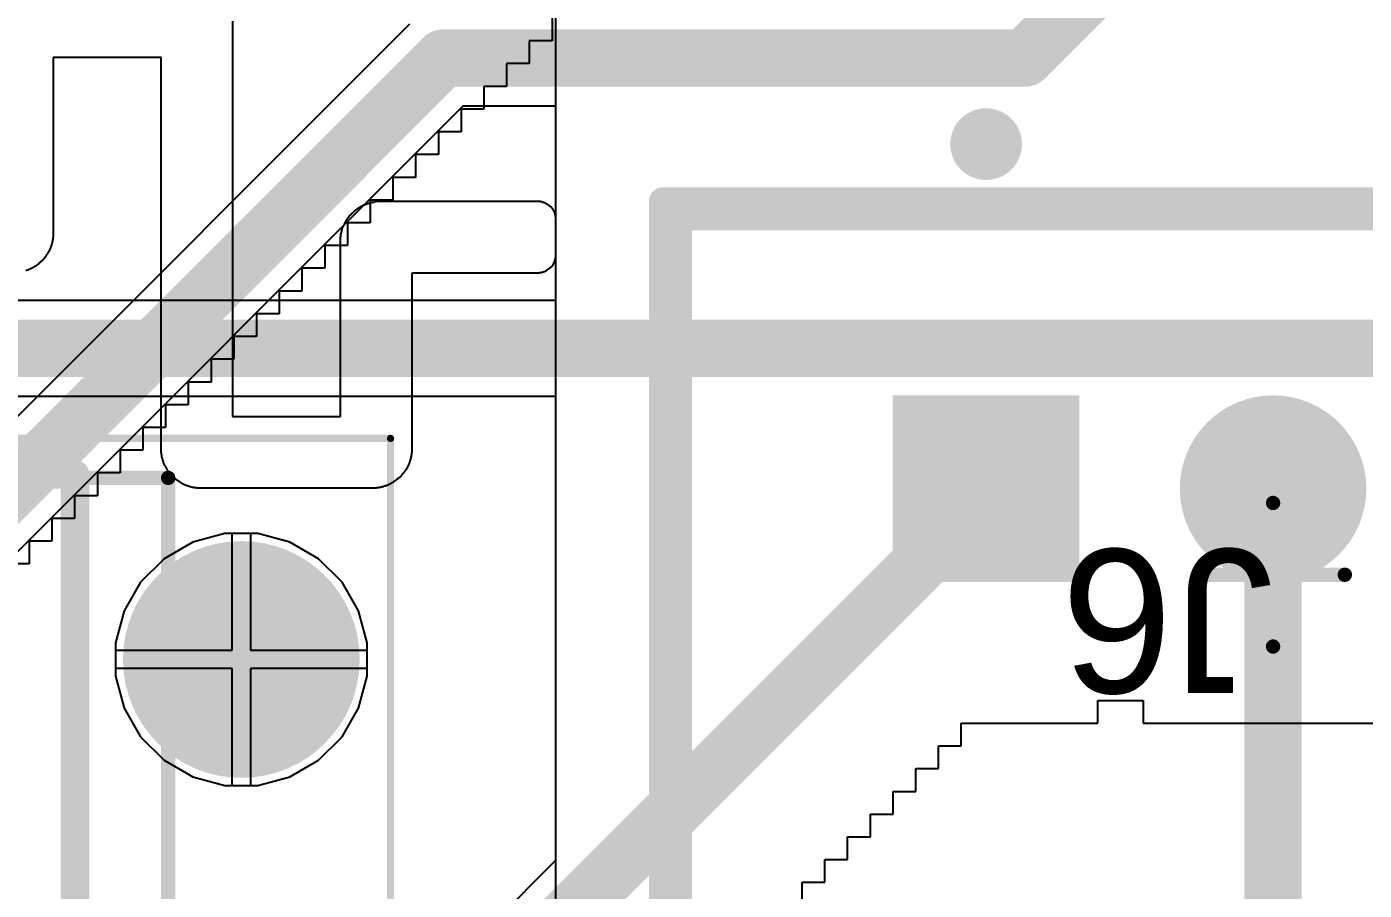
# Model space of a CAD drawing. Header units: inches. Extents: x 1.37 to 7.44, y 1.69 to 5.2.
# Drawn here: x 5.7998 to 6.1667, y 4.6536 to 4.8905 of the extents above; entities that cross this region are included whole.
import ezdxf

# ---------------------------------------------------------------- set-up
doc = ezdxf.new("R2010")
doc.units = ezdxf.units.IN
doc.header["$MEASUREMENT"] = 0
for name, color, linetype in [('Bottom Layer', 5, 'Continuous'), ('Bottom Overlay', 54, 'Continuous'), ('Bottom Solder', 6, 'Continuous'), ('Multi-Layer', 9, 'Continuous'), ('Pad Holes', 156, 'Continuous'), ('Top 3D Body', 56, 'Continuous'), ('Top Assembly', 56, 'Continuous'), ('Top Component Center', 56, 'Continuous'), ('Top Courtyard', 56, 'Continuous'), ('Top Layer', 1, 'Continuous'), ('Top Overlay', 2, 'Continuous'), ('Top Solder', 216, 'Continuous')]:
    doc.layers.add(name, color=color, linetype=linetype)
doc.styles.add('Arial', font='', dxfattribs={"height": 0.2})
doc.styles.get('Arial').set_extended_font_data('Arial')

# ---------------------------------------------------------------- blocks, each defined once
blk = doc.blocks.new('P0008A_22')
at = {"layer": 'Bottom Layer'}
h = blk.add_hatch(color=5, dxfattribs=at)
edge = h.paths.add_edge_path()
edge.add_arc((0.15, 0.15), 0.02953, 0, 360)
at = {"layer": 'Bottom Solder'}
h = blk.add_hatch(color=6, dxfattribs=at)
edge = h.paths.add_edge_path()
edge.add_arc((0.15, 0.15), 0.03248, 0, 360)
at = {"layer": 'Multi-Layer'}
h = blk.add_hatch(color=9, dxfattribs=at)
edge = h.paths.add_edge_path()
edge.add_arc((0.15, 0.15), 0.02953, 0, 360)
at = {"layer": 'Pad Holes'}
h = blk.add_hatch(color=7, dxfattribs=at)
edge = h.paths.add_edge_path()
edge.add_arc((0.15, 0.15), 0.01772, 0, 360)
at = {"layer": 'Top Layer'}
h = blk.add_hatch(color=1, dxfattribs=at)
edge = h.paths.add_edge_path()
edge.add_arc((0.15, 0.15), 0.02953, 0, 360)
at = {"layer": 'Top Solder'}
h = blk.add_hatch(color=216, dxfattribs=at)
edge = h.paths.add_edge_path()
edge.add_arc((0.15, 0.15), 0.03248, 0, 360)
at = {"layer": 'Top 3D Body'}
for points in [[(-0.12992, 0.1998, 0.00394, 0.00394, 0), (0.12992, 0.1998, 0.00394, 0.00394, 0)], [(0.12992, -0.1998, 0.00394, 0.00394, 0), (0.12992, 0.1998, 0.00394, 0.00394, 0)]]:
    blk.add_lwpolyline(points, format="xyseb", dxfattribs=at)
blk.add_lwpolyline([(0.12894, 0.1998, 0.00197, 0.00197, 1), (0.13091, 0.1998, 0.00197, 0.00197, 1)], format="xyseb", close=True, dxfattribs=at)
blk.add_lwpolyline([(0.12894, 0.1998, 0.00197, 0.00197, 1), (0.13091, 0.1998, 0.00197, 0.00197, 1)], format="xyseb", close=True, dxfattribs=at)
at = {"layer": 'Top Courtyard'}
for points in [[(-0.19094, 0.21063, 0.00197, 0.00197, 0), (0.19094, 0.21063, 0.00197, 0.00197, 0)], [(0.19094, -0.21063, 0.00197, 0.00197, 0), (0.19094, 0.21063, 0.00197, 0.00197, 0)]]:
    blk.add_lwpolyline(points, format="xyseb", dxfattribs=at)
blk.add_lwpolyline([(0.19045, 0.21063, 0.000984, 0.000984, 1), (0.19144, 0.21063, 0.000984, 0.000984, 1)], format="xyseb", close=True, dxfattribs=at)
blk.add_lwpolyline([(0.19045, 0.21063, 0.000984, 0.000984, 1), (0.19144, 0.21063, 0.000984, 0.000984, 1)], format="xyseb", close=True, dxfattribs=at)
at = {"layer": 'Top Overlay'}
for points in [[(0.025, 0.20079, 0.00787, 0.00787, 0), (0.10433, 0.20079, 0.00787, 0.00787, 0)], [(0.10433, -0.20079, 0.00787, 0.00787, 0), (0.10433, 0.20079, 0.00787, 0.00787, 0)]]:
    blk.add_lwpolyline(points, format="xyseb", dxfattribs=at)
blk.add_lwpolyline([(0.10236, 0.20079, 0.00394, 0.00394, 1), (0.1063, 0.20079, 0.00394, 0.00394, 1)], format="xyseb", close=True, dxfattribs=at)
blk.add_lwpolyline([(0.10236, 0.20079, 0.00394, 0.00394, 1), (0.1063, 0.20079, 0.00394, 0.00394, 1)], format="xyseb", close=True, dxfattribs=at)
blk = doc.blocks.new('FP_440054_3_MFG_31')
at = {"layer": 'Bottom Layer'}
h = blk.add_hatch(color=5, dxfattribs=at)
edge = h.paths.add_edge_path()
edge.add_arc((-0.07874, -0.02362), 0.02559, 0, 360)
h = blk.add_hatch(color=5, dxfattribs=at)
edge = h.paths.add_edge_path()
edge.add_arc((0, -0.02362), 0.02559, 0, 360)
blk.add_hatch(color=5, dxfattribs=at).paths.add_polyline_path([(0.05315, 0.00197), (0.10433, 0.00197), (0.10433, -0.04921), (0.05315, -0.04921)])
at = {"layer": 'Bottom Solder'}
h = blk.add_hatch(color=6, dxfattribs=at)
edge = h.paths.add_edge_path()
edge.add_arc((-0.07874, -0.02362), 0.02559, 0, 360)
h = blk.add_hatch(color=6, dxfattribs=at)
edge = h.paths.add_edge_path()
edge.add_arc((0, -0.02362), 0.02559, 0, 360)
blk.add_hatch(color=6, dxfattribs=at).paths.add_polyline_path([(0.05315, 0.00197), (0.10433, 0.00197), (0.10433, -0.04921), (0.05315, -0.04921)])
at = {"layer": 'Multi-Layer'}
h = blk.add_hatch(color=9, dxfattribs=at)
edge = h.paths.add_edge_path()
edge.add_arc((-0.07874, -0.02362), 0.02559, 0, 360)
h = blk.add_hatch(color=9, dxfattribs=at)
edge = h.paths.add_edge_path()
edge.add_arc((0, -0.02362), 0.02559, 0, 360)
blk.add_hatch(color=9, dxfattribs=at).paths.add_polyline_path([(0.05315, 0.00197), (0.10433, 0.00197), (0.10433, -0.04921), (0.05315, -0.04921)])
at = {"layer": 'Pad Holes'}
h = blk.add_hatch(color=7, dxfattribs=at)
edge = h.paths.add_edge_path()
edge.add_arc((-0.07874, -0.02362), 0.01575, 0, 360)
h = blk.add_hatch(color=7, dxfattribs=at)
edge = h.paths.add_edge_path()
edge.add_arc((0, -0.02362), 0.01575, 0, 360)
h = blk.add_hatch(color=7, dxfattribs=at)
edge = h.paths.add_edge_path()
edge.add_arc((0.07874, -0.02362), 0.01575, 0, 360)
at = {"layer": 'Top Layer'}
h = blk.add_hatch(color=1, dxfattribs=at)
edge = h.paths.add_edge_path()
edge.add_arc((-0.07874, -0.02362), 0.02559, 0, 360)
h = blk.add_hatch(color=1, dxfattribs=at)
edge = h.paths.add_edge_path()
edge.add_arc((0, -0.02362), 0.02559, 0, 360)
blk.add_hatch(color=1, dxfattribs=at).paths.add_polyline_path([(0.05315, 0.00197), (0.10433, 0.00197), (0.10433, -0.04921), (0.05315, -0.04921)])
at = {"layer": 'Top Solder'}
h = blk.add_hatch(color=216, dxfattribs=at)
edge = h.paths.add_edge_path()
edge.add_arc((-0.07874, -0.02362), 0.02559, 0, 360)
h = blk.add_hatch(color=216, dxfattribs=at)
edge = h.paths.add_edge_path()
edge.add_arc((0, -0.02362), 0.02559, 0, 360)
blk.add_hatch(color=216, dxfattribs=at).paths.add_polyline_path([(0.05315, 0.00197), (0.10433, 0.00197), (0.10433, -0.04921), (0.05315, -0.04921)])
at = {"layer": 'Top 3D Body'}
for points in [[(-0.16339, 0.09843, 0.00787, 0.00787, 0), (-0.16339, -0.09843, 0.00787, 0.00787, 0)], [(0.16339, 0.09843, 0.00787, 0.00787, 0), (-0.16339, 0.09843, 0.00787, 0.00787, 0)], [(0.16339, 0.09843, 0.00787, 0.00787, 0), (0.16339, -0.09843, 0.00787, 0.00787, 0)], [(0.16339, -0.09843, 0.00787, 0.00787, 0), (-0.16339, -0.09843, 0.00787, 0.00787, 0)]]:
    blk.add_lwpolyline(points, format="xyseb", dxfattribs=at)
for points in [[(-0.16535, 0.09843, 0.00394, 0.00394, 1), (-0.16142, 0.09843, 0.00394, 0.00394, 1)], [(-0.16535, 0.09843, 0.00394, 0.00394, 1), (-0.16142, 0.09843, 0.00394, 0.00394, 1)], [(0.16142, 0.09843, 0.00394, 0.00394, 1), (0.16535, 0.09843, 0.00394, 0.00394, 1)], [(0.16142, 0.09843, 0.00394, 0.00394, 1), (0.16535, 0.09843, 0.00394, 0.00394, 1)], [(-0.16535, -0.09843, 0.00394, 0.00394, 1), (-0.16142, -0.09843, 0.00394, 0.00394, 1)], [(-0.16535, -0.09843, 0.00394, 0.00394, 1), (-0.16142, -0.09843, 0.00394, 0.00394, 1)], [(0.16142, -0.09843, 0.00394, 0.00394, 1), (0.16535, -0.09843, 0.00394, 0.00394, 1)], [(0.16142, -0.09843, 0.00394, 0.00394, 1), (0.16535, -0.09843, 0.00394, 0.00394, 1)]]:
    blk.add_lwpolyline(points, format="xyseb", close=True, dxfattribs=at)
at = {"layer": 'Top Assembly'}
for points in [[(-0.16732, 0.10236, 0.00787, 0.00787, 0), (-0.16732, -0.10236, 0.00787, 0.00787, 0)], [(0.16732, 0.10236, 0.00787, 0.00787, 0), (-0.16732, 0.10236, 0.00787, 0.00787, 0)], [(0.16732, 0.10236, 0.00787, 0.00787, 0), (0.16732, -0.10236, 0.00787, 0.00787, 0)], [(0.16732, -0.10236, 0.00787, 0.00787, 0), (-0.16732, -0.10236, 0.00787, 0.00787, 0)]]:
    blk.add_lwpolyline(points, format="xyseb", dxfattribs=at)
for points in [[(-0.16929, 0.10236, 0.00394, 0.00394, 1), (-0.16535, 0.10236, 0.00394, 0.00394, 1)], [(-0.16929, 0.10236, 0.00394, 0.00394, 1), (-0.16535, 0.10236, 0.00394, 0.00394, 1)], [(0.16535, 0.10236, 0.00394, 0.00394, 1), (0.16929, 0.10236, 0.00394, 0.00394, 1)], [(0.16535, 0.10236, 0.00394, 0.00394, 1), (0.16929, 0.10236, 0.00394, 0.00394, 1)], [(-0.16929, -0.10236, 0.00394, 0.00394, 1), (-0.16535, -0.10236, 0.00394, 0.00394, 1)], [(-0.16929, -0.10236, 0.00394, 0.00394, 1), (-0.16535, -0.10236, 0.00394, 0.00394, 1)], [(0.16535, -0.10236, 0.00394, 0.00394, 1), (0.16929, -0.10236, 0.00394, 0.00394, 1)], [(0.16535, -0.10236, 0.00394, 0.00394, 1), (0.16929, -0.10236, 0.00394, 0.00394, 1)]]:
    blk.add_lwpolyline(points, format="xyseb", close=True, dxfattribs=at)
at = {"layer": 'Top Component Center'}
for points in [[(0, 0.01969, 0.00394, 0.00394, 0), (0, -0.01969, 0.00394, 0.00394, 0)], [(0.01969, 0, 0.00394, 0.00394, 0), (-0.01969, 0, 0.00394, 0.00394, 0)]]:
    blk.add_lwpolyline(points, format="xyseb", dxfattribs=at)
for points in [[(-0.00098, 0.01969, 0.00197, 0.00197, 1), (0.00098, 0.01969, 0.00197, 0.00197, 1)], [(-0.02067, 0, 0.00197, 0.00197, 1), (-0.0187, 0, 0.00197, 0.00197, 1)], [(0.0187, 0, 0.00197, 0.00197, 1), (0.02067, 0, 0.00197, 0.00197, 1)], [(-0.00098, -0.01969, 0.00197, 0.00197, 1), (0.00098, -0.01969, 0.00197, 0.00197, 1)]]:
    blk.add_lwpolyline(points, format="xyseb", close=True, dxfattribs=at)
at = {"layer": 'Top Courtyard'}
for points in [[(-0.16732, 0.10236, 0.00787, 0.00787, 0), (-0.16732, -0.10236, 0.00787, 0.00787, 0)], [(0.16732, 0.10236, 0.00787, 0.00787, 0), (-0.16732, 0.10236, 0.00787, 0.00787, 0)], [(0.16732, 0.10236, 0.00787, 0.00787, 0), (0.16732, -0.10236, 0.00787, 0.00787, 0)], [(0.16732, -0.10236, 0.00787, 0.00787, 0), (-0.16732, -0.10236, 0.00787, 0.00787, 0)]]:
    blk.add_lwpolyline(points, format="xyseb", dxfattribs=at)
for points in [[(-0.16929, 0.10236, 0.00394, 0.00394, 1), (-0.16535, 0.10236, 0.00394, 0.00394, 1)], [(-0.16929, 0.10236, 0.00394, 0.00394, 1), (-0.16535, 0.10236, 0.00394, 0.00394, 1)], [(0.16535, 0.10236, 0.00394, 0.00394, 1), (0.16929, 0.10236, 0.00394, 0.00394, 1)], [(0.16535, 0.10236, 0.00394, 0.00394, 1), (0.16929, 0.10236, 0.00394, 0.00394, 1)], [(-0.16929, -0.10236, 0.00394, 0.00394, 1), (-0.16535, -0.10236, 0.00394, 0.00394, 1)], [(-0.16929, -0.10236, 0.00394, 0.00394, 1), (-0.16535, -0.10236, 0.00394, 0.00394, 1)], [(0.16535, -0.10236, 0.00394, 0.00394, 1), (0.16929, -0.10236, 0.00394, 0.00394, 1)], [(0.16535, -0.10236, 0.00394, 0.00394, 1), (0.16929, -0.10236, 0.00394, 0.00394, 1)]]:
    blk.add_lwpolyline(points, format="xyseb", close=True, dxfattribs=at)
at = {"layer": 'Top Overlay'}
for points in [[(-0.16339, 0.09843, 0.00787, 0.00787, 0), (-0.16339, -0.09843, 0.00787, 0.00787, 0)], [(0.16339, 0.09843, 0.00787, 0.00787, 0), (-0.16339, 0.09843, 0.00787, 0.00787, 0)], [(0.16339, 0.09843, 0.00787, 0.00787, 0), (0.16339, -0.09843, 0.00787, 0.00787, 0)], [(0.16339, -0.09843, 0.00787, 0.00787, 0), (-0.16339, -0.09843, 0.00787, 0.00787, 0)]]:
    blk.add_lwpolyline(points, format="xyseb", dxfattribs=at)
for points in [[(-0.16535, 0.09843, 0.00394, 0.00394, 1), (-0.16142, 0.09843, 0.00394, 0.00394, 1)], [(-0.16535, 0.09843, 0.00394, 0.00394, 1), (-0.16142, 0.09843, 0.00394, 0.00394, 1)], [(0.16142, 0.09843, 0.00394, 0.00394, 1), (0.16535, 0.09843, 0.00394, 0.00394, 1)], [(0.16142, 0.09843, 0.00394, 0.00394, 1), (0.16535, 0.09843, 0.00394, 0.00394, 1)], [(-0.16535, -0.09843, 0.00394, 0.00394, 1), (-0.16142, -0.09843, 0.00394, 0.00394, 1)], [(-0.16535, -0.09843, 0.00394, 0.00394, 1), (-0.16142, -0.09843, 0.00394, 0.00394, 1)], [(0.16142, -0.09843, 0.00394, 0.00394, 1), (0.16535, -0.09843, 0.00394, 0.00394, 1)], [(0.16142, -0.09843, 0.00394, 0.00394, 1), (0.16535, -0.09843, 0.00394, 0.00394, 1)], [(0.08366, -0.11811, 0.00984, 0.00984, 1), (0.07382, -0.11811, 0.00984, 0.00984, 1)], [(0.07136, -0.11811, 0.00492, 0.00492, 1), (0.07628, -0.11811, 0.00492, 0.00492, 1)], [(0.0812, -0.11811, 0.00492, 0.00492, 1), (0.08612, -0.11811, 0.00492, 0.00492, 1)]]:
    blk.add_lwpolyline(points, format="xyseb", close=True, dxfattribs=at)
at = {"layer": 'Top Assembly', "style": 'Arial'}
blk.add_text('J6', height=0.03937, dxfattribs=at).set_placement((-0.00007, -0.00697))

msp = doc.modelspace()

# ---------------------------------------------------------------- linework, layer by layer
at = {"layer": 'Bottom Layer'}
for p, q in [((5.9048, 4.89117), (5.56468, 4.55106)), ((5.58724, 4.53649), (5.91951, 4.86876)), ((5.91951, 4.86876), (5.94488, 4.86876)), ((5.94488, 4.86876), (5.94488, 4.66175)), ((5.84533, 4.7491), (5.83746, 4.74456)), ((5.85412, 4.75146), (5.84533, 4.7491)), ((5.86321, 4.75146), (5.85412, 4.75146)), ((5.87199, 4.7491), (5.86321, 4.75146)), ((5.87986, 4.74456), (5.87199, 4.7491)), ((5.83746, 4.74456), (5.83103, 4.73813)), ((5.88629, 4.73813), (5.87986, 4.74456)), ((5.83103, 4.73813), (5.82649, 4.73026)), ((5.89084, 4.73026), (5.88629, 4.73813)), ((5.82649, 4.73026), (5.82413, 4.72147)), ((5.89319, 4.72147), (5.89084, 4.73026)), ((5.82413, 4.72147), (5.82413, 4.71238)), ((5.89319, 4.71238), (5.89319, 4.72147)), ((5.82413, 4.71238), (5.82649, 4.7036)), ((5.89084, 4.7036), (5.89319, 4.71238)), ((5.82649, 4.7036), (5.83103, 4.69573)), ((5.88629, 4.69573), (5.89084, 4.7036)), ((5.83103, 4.69573), (5.83746, 4.6893)), ((5.87986, 4.6893), (5.88629, 4.69573)), ((5.83746, 4.6893), (5.84533, 4.68475)), ((5.87199, 4.68475), (5.87986, 4.6893)), ((5.84533, 4.68475), (5.85412, 4.6824)), ((5.86321, 4.6824), (5.87199, 4.68475)), ((5.85412, 4.6824), (5.86321, 4.6824)), ((5.94488, 4.66175), (5.89819, 4.61505))]:
    msp.add_line(p, q, dxfattribs=at)
for points in [[(6.07362, 4.88189, 0.01575, 0.01575, 0), (6.15236, 4.96063, 0.01575, 0.01575, 0)], [(5.55866, 4.52647, 0.01575, 0.01575, 0), (5.91408, 4.88189, 0.01575, 0.01575, 0)], [(5.91408, 4.88189, 0.01575, 0.01575, 0), (6.07362, 4.88189, 0.01575, 0.01575, 0)], [(6.04528, 4.74606, 0.01575, 0.01575, 0), (6.06299, 4.76378, 0.01575, 0.01575, 0)], [(6.04528, 4.74358, 0.01575, 0.01575, 0), (6.04528, 4.74606, 0.01575, 0.01575, 0)], [(5.86103, 4.55933, 0.01575, 0.01575, 0), (6.04528, 4.74358, 0.01575, 0.01575, 0)]]:
    msp.add_lwpolyline(points, format="xyseb", dxfattribs=at)
for points in [[(5.91014, 4.88189, 0.00787, 0.00787, 1), (5.91801, 4.88189, 0.00787, 0.00787, 1)], [(5.91014, 4.88189, 0.00787, 0.00787, 1), (5.91801, 4.88189, 0.00787, 0.00787, 1)], [(6.06969, 4.88189, 0.00787, 0.00787, 1), (6.07756, 4.88189, 0.00787, 0.00787, 1)], [(6.06969, 4.88189, 0.00787, 0.00787, 1), (6.07756, 4.88189, 0.00787, 0.00787, 1)], [(6.05905, 4.76378, 0.00787, 0.00787, 1), (6.06693, 4.76378, 0.00787, 0.00787, 1)], [(6.04134, 4.74606, 0.00787, 0.00787, 1), (6.04921, 4.74606, 0.00787, 0.00787, 1)], [(6.04134, 4.74606, 0.00787, 0.00787, 1), (6.04921, 4.74606, 0.00787, 0.00787, 1)], [(6.04134, 4.74358, 0.00787, 0.00787, 1), (6.04921, 4.74358, 0.00787, 0.00787, 1)], [(6.04134, 4.74358, 0.00787, 0.00787, 1), (6.04921, 4.74358, 0.00787, 0.00787, 1)]]:
    msp.add_lwpolyline(points, format="xyseb", close=True, dxfattribs=at)
at = {"layer": 'Bottom Overlay'}
for p, q in [((5.94391, 4.89283), (5.94391, 4.88659)), ((5.94391, 4.88659), (5.93767, 4.88659)), ((5.93767, 4.88659), (5.93767, 4.88035)), ((5.93767, 4.88035), (5.93143, 4.88035)), ((5.93143, 4.88035), (5.93143, 4.87411)), ((5.93143, 4.87411), (5.9252, 4.87411)), ((5.9252, 4.87411), (5.9252, 4.86788)), ((5.9252, 4.86788), (5.91896, 4.86788)), ((5.91896, 4.86788), (5.91896, 4.86164)), ((5.91896, 4.86164), (5.91272, 4.86164)), ((5.91272, 4.86164), (5.91272, 4.8554)), ((5.91272, 4.8554), (5.90648, 4.8554)), ((5.90648, 4.8554), (5.90648, 4.84916)), ((5.90648, 4.84916), (5.90025, 4.84916)), ((5.90025, 4.84916), (5.90025, 4.84292)), ((5.90025, 4.84292), (5.89401, 4.84292)), ((5.89401, 4.84292), (5.89401, 4.83669)), ((5.89401, 4.83669), (5.88777, 4.83669)), ((5.88777, 4.83669), (5.88777, 4.83045)), ((5.88777, 4.83045), (5.88153, 4.83045)), ((5.88153, 4.83045), (5.88153, 4.82421)), ((5.88153, 4.82421), (5.8753, 4.82421)), ((5.8753, 4.82421), (5.8753, 4.81797)), ((5.8753, 4.81797), (5.86906, 4.81797)), ((5.86906, 4.81797), (5.86906, 4.81174)), ((5.86906, 4.81174), (5.86282, 4.81174)), ((5.86282, 4.81174), (5.86282, 4.8055)), ((5.86282, 4.8055), (5.85658, 4.8055)), ((5.85658, 4.8055), (5.85658, 4.79926)), ((5.85658, 4.79926), (5.85035, 4.79926)), ((5.85035, 4.79926), (5.85035, 4.79302)), ((5.85035, 4.79302), (5.84411, 4.79302)), ((5.84411, 4.79302), (5.84411, 4.78679)), ((5.84411, 4.78679), (5.83787, 4.78679)), ((5.83787, 4.78679), (5.83787, 4.78055)), ((5.83787, 4.78055), (5.83163, 4.78055)), ((5.83163, 4.78055), (5.83163, 4.77431)), ((5.83163, 4.77431), (5.82539, 4.77431)), ((5.82539, 4.77431), (5.82539, 4.76807)), ((5.82539, 4.76807), (5.81916, 4.76807)), ((5.81916, 4.76807), (5.81916, 4.76184)), ((5.81916, 4.76184), (5.81292, 4.76184)), ((5.81292, 4.76184), (5.81292, 4.7556)), ((5.81292, 4.7556), (5.80668, 4.7556)), ((5.80668, 4.7556), (5.80668, 4.74936)), ((5.80668, 4.74936), (5.80044, 4.74936)), ((5.80044, 4.74936), (5.80044, 4.74312)), ((5.80044, 4.74312), (5.79421, 4.74312)), ((6.09361, 4.69946), (6.09361, 4.7057)), ((6.09361, 4.7057), (6.10609, 4.7057)), ((6.10609, 4.7057), (6.10609, 4.69946)), ((6.05619, 4.69322), (6.05619, 4.69946)), ((6.05619, 4.69946), (6.09361, 4.69946)), ((6.10609, 4.69946), (6.1747, 4.69946)), ((6.04995, 4.68698), (6.04995, 4.69322)), ((6.04995, 4.69322), (6.05619, 4.69322)), ((6.04371, 4.68075), (6.04371, 4.68698)), ((6.04371, 4.68698), (6.04995, 4.68698)), ((6.03747, 4.67451), (6.03747, 4.68075)), ((6.03747, 4.68075), (6.04371, 4.68075)), ((6.03124, 4.66827), (6.03124, 4.67451)), ((6.03124, 4.67451), (6.03747, 4.67451)), ((6.025, 4.66203), (6.025, 4.66827)), ((6.025, 4.66827), (6.03124, 4.66827)), ((6.01876, 4.6558), (6.01876, 4.66203)), ((6.01876, 4.66203), (6.025, 4.66203)), ((6.01252, 4.64956), (6.01252, 4.6558)), ((6.01252, 4.6558), (6.01876, 4.6558))]:
    msp.add_line(p, q, dxfattribs=at)
at = {"layer": 'Top Layer'}
for p, q in [((5.94488, 4.96063), (5.94488, 4.81537)), ((5.94488, 4.81537), (5.68323, 4.81537)), ((5.68867, 4.78912), (5.94488, 4.78912)), ((5.94488, 4.78912), (5.94488, 4.33071)), ((5.84533, 4.7491), (5.83746, 4.74456)), ((5.85412, 4.75146), (5.84533, 4.7491)), ((5.85616, 4.75146), (5.85412, 4.75146)), ((5.85616, 4.71943), (5.85616, 4.75146)), ((5.86321, 4.75146), (5.86116, 4.75146)), ((5.86116, 4.75146), (5.86116, 4.71943)), ((5.87199, 4.7491), (5.86321, 4.75146)), ((5.87986, 4.74456), (5.87199, 4.7491)), ((5.83746, 4.74456), (5.83103, 4.73813)), ((5.88629, 4.73813), (5.87986, 4.74456)), ((5.83103, 4.73813), (5.82649, 4.73026)), ((5.89084, 4.73026), (5.88629, 4.73813)), ((5.82649, 4.73026), (5.82413, 4.72147)), ((5.89319, 4.72147), (5.89084, 4.73026)), ((5.82413, 4.72147), (5.82413, 4.71943)), ((5.82413, 4.71943), (5.85616, 4.71943)), ((5.86116, 4.71943), (5.89319, 4.71943)), ((5.89319, 4.71943), (5.89319, 4.72147)), ((5.85616, 4.71443), (5.82413, 4.71443)), ((5.82413, 4.71443), (5.82413, 4.71238)), ((5.82413, 4.71238), (5.82649, 4.7036)), ((5.85616, 4.6824), (5.85616, 4.71443)), ((5.89319, 4.71443), (5.86116, 4.71443)), ((5.86116, 4.71443), (5.86116, 4.6824)), ((5.89084, 4.7036), (5.89319, 4.71238)), ((5.89319, 4.71238), (5.89319, 4.71443)), ((5.82649, 4.7036), (5.83103, 4.69573)), ((5.88629, 4.69573), (5.89084, 4.7036)), ((5.83103, 4.69573), (5.83746, 4.6893)), ((5.87986, 4.6893), (5.88629, 4.69573)), ((5.83746, 4.6893), (5.84533, 4.68475)), ((5.87199, 4.68475), (5.87986, 4.6893)), ((5.84533, 4.68475), (5.85412, 4.6824)), ((5.86321, 4.6824), (5.87199, 4.68475)), ((5.85412, 4.6824), (5.85616, 4.6824)), ((5.86116, 4.6824), (5.86321, 4.6824))]:
    msp.add_line(p, q, dxfattribs=at)
for points in [[(5.68323, 4.80224, 0.01575, 0.01575, 0), (6.18201, 4.80224, 0.01575, 0.01575, 0)], [(6.14173, 4.54724, 0.01575, 0.01575, 0), (6.14173, 4.76378, 0.01575, 0.01575, 0)]]:
    msp.add_lwpolyline(points, format="xyseb", dxfattribs=at)
msp.add_lwpolyline([(6.1378, 4.76378, 0.00787, 0.00787, 1), (6.14567, 4.76378, 0.00787, 0.00787, 1)], format="xyseb", close=True, dxfattribs=at)
at = {"layer": 'Top Overlay'}
for p, q in [((5.85626, 4.892), (5.85626, 4.78358)), ((5.83665, 4.88201), (5.80705, 4.88201)), ((5.80705, 4.88201), (5.80705, 4.8327)), ((5.83665, 4.77358), (5.83665, 4.88201)), ((5.89009, 4.84019), (5.89009, 4.84029)), ((5.89009, 4.84029), (5.89019, 4.84029)), ((5.89019, 4.84029), (5.89019, 4.84039)), ((5.89019, 4.84039), (5.89029, 4.84039)), ((5.89029, 4.84039), (5.89029, 4.84048)), ((5.89029, 4.84048), (5.89048, 4.84048)), ((5.89048, 4.84048), (5.89048, 4.84058)), ((5.89048, 4.84058), (5.89058, 4.84058)), ((5.89058, 4.84058), (5.89058, 4.84067)), ((5.89058, 4.84067), (5.89067, 4.84067)), ((5.89067, 4.84067), (5.89067, 4.84077)), ((5.89067, 4.84077), (5.89086, 4.84077)), ((5.89086, 4.84077), (5.89086, 4.84087)), ((5.89086, 4.84087), (5.89096, 4.84087)), ((5.89096, 4.84087), (5.89096, 4.84096)), ((5.89096, 4.84096), (5.89115, 4.84096)), ((5.89115, 4.84096), (5.89115, 4.84106)), ((5.89115, 4.84106), (5.89134, 4.84106)), ((5.89134, 4.84106), (5.89134, 4.84115)), ((5.89134, 4.84115), (5.89144, 4.84115)), ((5.89144, 4.84115), (5.89144, 4.84125)), ((5.89144, 4.84125), (5.89163, 4.84125)), ((5.89163, 4.84125), (5.89163, 4.84135)), ((5.89163, 4.84135), (5.89182, 4.84135)), ((5.89182, 4.84135), (5.89182, 4.84144)), ((5.89182, 4.84144), (5.89202, 4.84144)), ((5.89202, 4.84144), (5.89202, 4.84154)), ((5.89202, 4.84154), (5.89221, 4.84154)), ((5.89221, 4.84154), (5.89221, 4.84164)), ((5.89221, 4.84164), (5.8925, 4.84164)), ((5.8925, 4.84164), (5.8925, 4.84173)), ((5.8925, 4.84173), (5.89269, 4.84173)), ((5.89269, 4.84173), (5.89269, 4.84183)), ((5.89269, 4.84183), (5.89298, 4.84183)), ((5.89298, 4.84183), (5.89298, 4.84192)), ((5.89298, 4.84192), (5.89317, 4.84192)), ((5.89317, 4.84192), (5.89317, 4.84202)), ((5.89317, 4.84202), (5.89346, 4.84202)), ((5.89346, 4.84202), (5.89346, 4.84212)), ((5.89346, 4.84212), (5.89375, 4.84212)), ((5.89375, 4.84212), (5.89375, 4.84221)), ((5.89375, 4.84221), (5.89413, 4.84221)), ((5.89413, 4.84221), (5.89413, 4.84231)), ((5.89413, 4.84231), (5.89452, 4.84231)), ((5.89452, 4.84231), (5.89452, 4.8424)), ((5.89452, 4.8424), (5.89509, 4.8424)), ((5.89509, 4.8424), (5.89509, 4.8425)), ((5.89509, 4.8425), (5.89567, 4.8425)), ((5.89567, 4.8425), (5.89567, 4.8426)), ((5.89567, 4.8426), (5.94075, 4.8426)), ((5.94075, 4.8426), (5.94075, 4.8425)), ((5.94075, 4.8425), (5.94123, 4.8425)), ((5.94123, 4.8425), (5.94123, 4.8424)), ((5.94123, 4.8424), (5.94152, 4.8424)), ((5.94152, 4.8424), (5.94152, 4.84231)), ((5.94152, 4.84231), (5.94181, 4.84231)), ((5.94181, 4.84231), (5.94181, 4.84221)), ((5.94181, 4.84221), (5.942, 4.84221)), ((5.942, 4.84221), (5.942, 4.84212)), ((5.942, 4.84212), (5.94219, 4.84212)), ((5.94219, 4.84212), (5.94219, 4.84202)), ((5.94219, 4.84202), (5.94238, 4.84202)), ((5.94238, 4.84202), (5.94238, 4.84192)), ((5.94238, 4.84192), (5.94258, 4.84192)), ((5.94258, 4.84192), (5.94258, 4.84183)), ((5.94258, 4.84183), (5.94267, 4.84183)), ((5.94267, 4.84183), (5.94267, 4.84173)), ((5.94267, 4.84173), (5.94286, 4.84173)), ((5.94286, 4.84173), (5.94286, 4.84164)), ((5.94286, 4.84164), (5.94296, 4.84164)), ((5.94296, 4.84164), (5.94296, 4.84154)), ((5.94296, 4.84154), (5.94306, 4.84154)), ((5.94306, 4.84154), (5.94306, 4.84144)), ((5.94306, 4.84144), (5.94315, 4.84144)), ((5.94315, 4.84144), (5.94315, 4.84135)), ((5.94315, 4.84135), (5.94334, 4.84135)), ((5.94334, 4.84135), (5.94334, 4.84125)), ((5.94334, 4.84125), (5.94344, 4.84125)), ((5.94344, 4.84125), (5.94344, 4.84115)), ((5.94344, 4.84115), (5.94354, 4.84115)), ((5.94354, 4.84115), (5.94354, 4.84106)), ((5.94354, 4.84106), (5.94363, 4.84106)), ((5.94363, 4.84106), (5.94363, 4.84087)), ((5.94363, 4.84087), (5.94373, 4.84087)), ((5.94373, 4.84087), (5.94373, 4.84077)), ((5.94373, 4.84077), (5.94382, 4.84077)), ((5.94382, 4.84077), (5.94382, 4.84067)), ((5.94382, 4.84067), (5.94392, 4.84067)), ((5.94392, 4.84067), (5.94392, 4.84058)), ((5.94392, 4.84058), (5.94402, 4.84058)), ((5.94402, 4.84058), (5.94402, 4.84039)), ((5.94402, 4.84039), (5.94411, 4.84039)), ((5.94411, 4.84039), (5.94411, 4.84029)), ((5.94411, 4.84029), (5.94421, 4.84029)), ((5.94421, 4.84029), (5.94421, 4.8401)), ((5.88702, 4.83645), (5.88702, 4.83664)), ((5.88702, 4.83664), (5.88711, 4.83664)), ((5.88711, 4.83664), (5.88711, 4.83683)), ((5.88711, 4.83683), (5.88721, 4.83683)), ((5.88721, 4.83683), (5.88721, 4.83693)), ((5.88721, 4.83693), (5.88731, 4.83693)), ((5.88731, 4.83693), (5.88731, 4.83712)), ((5.88731, 4.83712), (5.8874, 4.83712)), ((5.8874, 4.83712), (5.8874, 4.83731)), ((5.8874, 4.83731), (5.8875, 4.83731)), ((5.8875, 4.83731), (5.8875, 4.8375)), ((5.8875, 4.8375), (5.8876, 4.8375)), ((5.8876, 4.8375), (5.8876, 4.8376)), ((5.8876, 4.8376), (5.88769, 4.8376)), ((5.88769, 4.8376), (5.88769, 4.83779)), ((5.88769, 4.83779), (5.88779, 4.83779)), ((5.88779, 4.83779), (5.88779, 4.83789)), ((5.88779, 4.83789), (5.88788, 4.83789)), ((5.88788, 4.83789), (5.88788, 4.83798)), ((5.88788, 4.83798), (5.88798, 4.83798)), ((5.88798, 4.83798), (5.88798, 4.83818)), ((5.88798, 4.83818), (5.88808, 4.83818)), ((5.88808, 4.83818), (5.88808, 4.83827)), ((5.88808, 4.83827), (5.88817, 4.83827)), ((5.88817, 4.83827), (5.88817, 4.83837)), ((5.88817, 4.83837), (5.88827, 4.83837)), ((5.88827, 4.83837), (5.88827, 4.83856)), ((5.88827, 4.83856), (5.88836, 4.83856)), ((5.88836, 4.83856), (5.88836, 4.83866)), ((5.88836, 4.83866), (5.88846, 4.83866)), ((5.88846, 4.83866), (5.88846, 4.83875)), ((5.88846, 4.83875), (5.88856, 4.83875)), ((5.88856, 4.83875), (5.88856, 4.83885)), ((5.88856, 4.83885), (5.88865, 4.83885)), ((5.88865, 4.83885), (5.88865, 4.83894)), ((5.88865, 4.83894), (5.88875, 4.83894)), ((5.88875, 4.83894), (5.88875, 4.83904)), ((5.88875, 4.83904), (5.88884, 4.83904)), ((5.88884, 4.83904), (5.88884, 4.83914)), ((5.88884, 4.83914), (5.88894, 4.83914)), ((5.88894, 4.83914), (5.88894, 4.83923)), ((5.88894, 4.83923), (5.88904, 4.83923)), ((5.88904, 4.83923), (5.88904, 4.83942)), ((5.88904, 4.83942), (5.88923, 4.83942)), ((5.88923, 4.83942), (5.88923, 4.83952)), ((5.88923, 4.83952), (5.88933, 4.83952)), ((5.88933, 4.83952), (5.88933, 4.83962)), ((5.88933, 4.83962), (5.88942, 4.83962)), ((5.88942, 4.83962), (5.88942, 4.83971)), ((5.88942, 4.83971), (5.88952, 4.83971)), ((5.88952, 4.83971), (5.88952, 4.83981)), ((5.88952, 4.83981), (5.88961, 4.83981)), ((5.88961, 4.83981), (5.88961, 4.83991)), ((5.88961, 4.83991), (5.88971, 4.83991)), ((5.88971, 4.83991), (5.88971, 4.84)), ((5.88971, 4.84), (5.88981, 4.84)), ((5.88981, 4.84), (5.88981, 4.8401)), ((5.88981, 4.8401), (5.8899, 4.8401)), ((5.8899, 4.8401), (5.8899, 4.84019)), ((5.8899, 4.84019), (5.89009, 4.84019)), ((5.94421, 4.8401), (5.94431, 4.8401)), ((5.94431, 4.8401), (5.94431, 4.83991)), ((5.94431, 4.83991), (5.9444, 4.83991)), ((5.9444, 4.83991), (5.9444, 4.83971)), ((5.9444, 4.83971), (5.9445, 4.83971)), ((5.9445, 4.83971), (5.9445, 4.83952)), ((5.9445, 4.83952), (5.94459, 4.83952)), ((5.94459, 4.83952), (5.94459, 4.83923)), ((5.94459, 4.83923), (5.94469, 4.83923)), ((5.94469, 4.83923), (5.94469, 4.83885)), ((5.94469, 4.83885), (5.94479, 4.83885)), ((5.94479, 4.83885), (5.94479, 4.83837)), ((5.94479, 4.83837), (5.94488, 4.83837)), ((5.94488, 4.83837), (5.94488, 4.82722)), ((5.88596, 4.83289), (5.88596, 4.83356)), ((5.88596, 4.83356), (5.88606, 4.83356)), ((5.88606, 4.83356), (5.88606, 4.83395)), ((5.88606, 4.83395), (5.88615, 4.83395)), ((5.88615, 4.83395), (5.88615, 4.83433)), ((5.88615, 4.83433), (5.88625, 4.83433)), ((5.88625, 4.83433), (5.88625, 4.83471)), ((5.88625, 4.83471), (5.88635, 4.83471)), ((5.88635, 4.83471), (5.88635, 4.835)), ((5.88635, 4.835), (5.88644, 4.835)), ((5.88644, 4.835), (5.88644, 4.83529)), ((5.88644, 4.83529), (5.88654, 4.83529)), ((5.88654, 4.83529), (5.88654, 4.83558)), ((5.88654, 4.83558), (5.88663, 4.83558)), ((5.88663, 4.83558), (5.88663, 4.83577)), ((5.88663, 4.83577), (5.88673, 4.83577)), ((5.88673, 4.83577), (5.88673, 4.83596)), ((5.88673, 4.83596), (5.88683, 4.83596)), ((5.88683, 4.83596), (5.88683, 4.83616)), ((5.88683, 4.83616), (5.88692, 4.83616)), ((5.88692, 4.83616), (5.88692, 4.83645)), ((5.88692, 4.83645), (5.88702, 4.83645)), ((5.80609, 4.82933), (5.80599, 4.82933)), ((5.80599, 4.82933), (5.80599, 4.82914)), ((5.80618, 4.82952), (5.80609, 4.82952)), ((5.80609, 4.82952), (5.80609, 4.82933)), ((5.80628, 4.82972), (5.80618, 4.82972)), ((5.80618, 4.82972), (5.80618, 4.82952)), ((5.80638, 4.83), (5.80628, 4.83)), ((5.80628, 4.83), (5.80628, 4.82972)), ((5.80647, 4.8302), (5.80638, 4.8302)), ((5.80638, 4.8302), (5.80638, 4.83)), ((5.80657, 4.83058), (5.80647, 4.83058)), ((5.80647, 4.83058), (5.80647, 4.8302)), ((5.80666, 4.83087), (5.80657, 4.83087)), ((5.80657, 4.83087), (5.80657, 4.83058)), ((5.80676, 4.83116), (5.80666, 4.83116)), ((5.80666, 4.83116), (5.80666, 4.83087)), ((5.80686, 4.83154), (5.80676, 4.83154)), ((5.80676, 4.83154), (5.80676, 4.83116)), ((5.80695, 4.83202), (5.80686, 4.83202)), ((5.80686, 4.83202), (5.80686, 4.83154)), ((5.80705, 4.8327), (5.80695, 4.8327)), ((5.80695, 4.8327), (5.80695, 4.83202)), ((5.88587, 4.78358), (5.88587, 4.83289)), ((5.88587, 4.83289), (5.88596, 4.83289)), ((5.8034, 4.82568), (5.8033, 4.82568)), ((5.8033, 4.82568), (5.8033, 4.82558)), ((5.80349, 4.82578), (5.8034, 4.82578)), ((5.8034, 4.82578), (5.8034, 4.82568)), ((5.80359, 4.82587), (5.80349, 4.82587)), ((5.80349, 4.82587), (5.80349, 4.82578)), ((5.80368, 4.82597), (5.80359, 4.82597)), ((5.80359, 4.82597), (5.80359, 4.82587)), ((5.80378, 4.82606), (5.80368, 4.82606)), ((5.80368, 4.82606), (5.80368, 4.82597)), ((5.80388, 4.82616), (5.80378, 4.82616)), ((5.80378, 4.82616), (5.80378, 4.82606)), ((5.80397, 4.82626), (5.80388, 4.82626)), ((5.80388, 4.82626), (5.80388, 4.82616)), ((5.80407, 4.82635), (5.80397, 4.82635)), ((5.80397, 4.82635), (5.80397, 4.82626)), ((5.80416, 4.82645), (5.80407, 4.82645)), ((5.80407, 4.82645), (5.80407, 4.82635)), ((5.80426, 4.82654), (5.80416, 4.82654)), ((5.80416, 4.82654), (5.80416, 4.82645)), ((5.80436, 4.82664), (5.80426, 4.82664)), ((5.80426, 4.82664), (5.80426, 4.82654)), ((5.80445, 4.82683), (5.80436, 4.82683)), ((5.80436, 4.82683), (5.80436, 4.82664)), ((5.80455, 4.82693), (5.80445, 4.82693)), ((5.80445, 4.82693), (5.80445, 4.82683)), ((5.80465, 4.82703), (5.80455, 4.82703)), ((5.80455, 4.82703), (5.80455, 4.82693)), ((5.80474, 4.82712), (5.80465, 4.82712)), ((5.80465, 4.82712), (5.80465, 4.82703)), ((5.80484, 4.82722), (5.80474, 4.82722)), ((5.80474, 4.82722), (5.80474, 4.82712)), ((5.80493, 4.82741), (5.80484, 4.82741)), ((5.80484, 4.82741), (5.80484, 4.82722)), ((5.80503, 4.82751), (5.80493, 4.82751)), ((5.80493, 4.82751), (5.80493, 4.82741)), ((5.80513, 4.8277), (5.80503, 4.8277)), ((5.80503, 4.8277), (5.80503, 4.82751)), ((5.80522, 4.82779), (5.80513, 4.82779)), ((5.80513, 4.82779), (5.80513, 4.8277)), ((5.80532, 4.82789), (5.80522, 4.82789)), ((5.80522, 4.82789), (5.80522, 4.82779)), ((5.80541, 4.82808), (5.80532, 4.82808)), ((5.80532, 4.82808), (5.80532, 4.82789)), ((5.80551, 4.82827), (5.80541, 4.82827)), ((5.80541, 4.82827), (5.80541, 4.82808)), ((5.80561, 4.82837), (5.80551, 4.82837)), ((5.80551, 4.82837), (5.80551, 4.82827)), ((5.8057, 4.82856), (5.80561, 4.82856)), ((5.80561, 4.82856), (5.80561, 4.82837)), ((5.8058, 4.82876), (5.8057, 4.82876)), ((5.8057, 4.82876), (5.8057, 4.82856)), ((5.80589, 4.82895), (5.8058, 4.82895)), ((5.8058, 4.82895), (5.8058, 4.82876)), ((5.80599, 4.82914), (5.80589, 4.82914)), ((5.80589, 4.82914), (5.80589, 4.82895)), ((5.9444, 4.82568), (5.94431, 4.82568)), ((5.94431, 4.82568), (5.94431, 4.82549)), ((5.9445, 4.82587), (5.9444, 4.82587)), ((5.9444, 4.82587), (5.9444, 4.82568)), ((5.94459, 4.82606), (5.9445, 4.82606)), ((5.9445, 4.82606), (5.9445, 4.82587)), ((5.94469, 4.82635), (5.94459, 4.82635)), ((5.94459, 4.82635), (5.94459, 4.82606)), ((5.94479, 4.82674), (5.94469, 4.82674)), ((5.94469, 4.82674), (5.94469, 4.82635)), ((5.94488, 4.82722), (5.94479, 4.82722)), ((5.94479, 4.82722), (5.94479, 4.82674)), ((5.79984, 4.82357), (5.79955, 4.82357)), ((5.80013, 4.82366), (5.79984, 4.82366)), ((5.79984, 4.82366), (5.79984, 4.82357)), ((5.80032, 4.82376), (5.80013, 4.82376)), ((5.80013, 4.82376), (5.80013, 4.82366)), ((5.80051, 4.82385), (5.80032, 4.82385)), ((5.80032, 4.82385), (5.80032, 4.82376)), ((5.8007, 4.82395), (5.80051, 4.82395)), ((5.80051, 4.82395), (5.80051, 4.82385)), ((5.8009, 4.82405), (5.8007, 4.82405)), ((5.8007, 4.82405), (5.8007, 4.82395)), ((5.80119, 4.82414), (5.8009, 4.82414)), ((5.8009, 4.82414), (5.8009, 4.82405)), ((5.80138, 4.82424), (5.80119, 4.82424)), ((5.80119, 4.82424), (5.80119, 4.82414)), ((5.80147, 4.82433), (5.80138, 4.82433)), ((5.80138, 4.82433), (5.80138, 4.82424)), ((5.80167, 4.82443), (5.80147, 4.82443)), ((5.80147, 4.82443), (5.80147, 4.82433)), ((5.80186, 4.82453), (5.80167, 4.82453)), ((5.80167, 4.82453), (5.80167, 4.82443)), ((5.80195, 4.82462), (5.80186, 4.82462)), ((5.80186, 4.82462), (5.80186, 4.82453)), ((5.80215, 4.82472), (5.80195, 4.82472)), ((5.80195, 4.82472), (5.80195, 4.82462)), ((5.80224, 4.82481), (5.80215, 4.82481)), ((5.80215, 4.82481), (5.80215, 4.82472)), ((5.80243, 4.82491), (5.80224, 4.82491)), ((5.80224, 4.82491), (5.80224, 4.82481)), ((5.80253, 4.82501), (5.80243, 4.82501)), ((5.80243, 4.82501), (5.80243, 4.82491)), ((5.80263, 4.8251), (5.80253, 4.8251)), ((5.80253, 4.8251), (5.80253, 4.82501)), ((5.80282, 4.8252), (5.80263, 4.8252)), ((5.80263, 4.8252), (5.80263, 4.8251)), ((5.80292, 4.8253), (5.80282, 4.8253)), ((5.80282, 4.8253), (5.80282, 4.8252)), ((5.80301, 4.82539), (5.80292, 4.82539)), ((5.80292, 4.82539), (5.80292, 4.8253)), ((5.80311, 4.82549), (5.80301, 4.82549)), ((5.80301, 4.82549), (5.80301, 4.82539)), ((5.8033, 4.82558), (5.80311, 4.82558)), ((5.80311, 4.82558), (5.80311, 4.82549)), ((5.94036, 4.82289), (5.90547, 4.82289)), ((5.90547, 4.82289), (5.90547, 4.77358)), ((5.94104, 4.82299), (5.94036, 4.82299)), ((5.94036, 4.82299), (5.94036, 4.82289)), ((5.94142, 4.82308), (5.94104, 4.82308)), ((5.94104, 4.82308), (5.94104, 4.82299)), ((5.94161, 4.82318), (5.94142, 4.82318)), ((5.94142, 4.82318), (5.94142, 4.82308)), ((5.9419, 4.82328), (5.94161, 4.82328)), ((5.94161, 4.82328), (5.94161, 4.82318)), ((5.94209, 4.82337), (5.9419, 4.82337)), ((5.9419, 4.82337), (5.9419, 4.82328)), ((5.94229, 4.82347), (5.94209, 4.82347)), ((5.94209, 4.82347), (5.94209, 4.82337)), ((5.94248, 4.82357), (5.94229, 4.82357)), ((5.94229, 4.82357), (5.94229, 4.82347)), ((5.94258, 4.82366), (5.94248, 4.82366)), ((5.94248, 4.82366), (5.94248, 4.82357)), ((5.94277, 4.82376), (5.94258, 4.82376)), ((5.94258, 4.82376), (5.94258, 4.82366)), ((5.94286, 4.82385), (5.94277, 4.82385)), ((5.94277, 4.82385), (5.94277, 4.82376)), ((5.94306, 4.82395), (5.94286, 4.82395)), ((5.94286, 4.82395), (5.94286, 4.82385)), ((5.94315, 4.82405), (5.94306, 4.82405)), ((5.94306, 4.82405), (5.94306, 4.82395)), ((5.94325, 4.82414), (5.94315, 4.82414)), ((5.94315, 4.82414), (5.94315, 4.82405)), ((5.94334, 4.82424), (5.94325, 4.82424)), ((5.94325, 4.82424), (5.94325, 4.82414)), ((5.94344, 4.82433), (5.94334, 4.82433)), ((5.94334, 4.82433), (5.94334, 4.82424)), ((5.94354, 4.82443), (5.94344, 4.82443)), ((5.94344, 4.82443), (5.94344, 4.82433)), ((5.94363, 4.82453), (5.94354, 4.82453)), ((5.94354, 4.82453), (5.94354, 4.82443)), ((5.94373, 4.82462), (5.94363, 4.82462)), ((5.94363, 4.82462), (5.94363, 4.82453)), ((5.94382, 4.82472), (5.94373, 4.82472)), ((5.94373, 4.82472), (5.94373, 4.82462)), ((5.94392, 4.82481), (5.94382, 4.82481)), ((5.94382, 4.82481), (5.94382, 4.82472)), ((5.94402, 4.82501), (5.94392, 4.82501)), ((5.94392, 4.82501), (5.94392, 4.82481)), ((5.94411, 4.8251), (5.94402, 4.8251)), ((5.94402, 4.8251), (5.94402, 4.82501)), ((5.94421, 4.8253), (5.94411, 4.8253)), ((5.94411, 4.8253), (5.94411, 4.8251)), ((5.94431, 4.82549), (5.94421, 4.82549)), ((5.94421, 4.82549), (5.94421, 4.8253)), ((5.85626, 4.78358), (5.88587, 4.78358)), ((5.83675, 4.77358), (5.83665, 4.77358)), ((5.83675, 4.77301), (5.83675, 4.77358)), ((5.83684, 4.77301), (5.83675, 4.77301)), ((5.83684, 4.77243), (5.83684, 4.77301)), ((5.83694, 4.77243), (5.83684, 4.77243)), ((5.83694, 4.77214), (5.83694, 4.77243)), ((5.83704, 4.77214), (5.83694, 4.77214)), ((5.83704, 4.77176), (5.83704, 4.77214)), ((5.83713, 4.77176), (5.83704, 4.77176)), ((5.83713, 4.77147), (5.83713, 4.77176)), ((5.83723, 4.77147), (5.83713, 4.77147)), ((5.83723, 4.77118), (5.83723, 4.77147)), ((5.83733, 4.77118), (5.83723, 4.77118)), ((5.83733, 4.77089), (5.83733, 4.77118)), ((5.83742, 4.77089), (5.83733, 4.77089)), ((5.83742, 4.7706), (5.83742, 4.77089)), ((5.83752, 4.7706), (5.83742, 4.7706)), ((5.83752, 4.77041), (5.83752, 4.7706)), ((5.9047, 4.7706), (5.90461, 4.7706)), ((5.90461, 4.7706), (5.90461, 4.77041)), ((5.9048, 4.77089), (5.9047, 4.77089)), ((5.9047, 4.77089), (5.9047, 4.7706)), ((5.9049, 4.77118), (5.9048, 4.77118)), ((5.9048, 4.77118), (5.9048, 4.77089)), ((5.90499, 4.77147), (5.9049, 4.77147)), ((5.9049, 4.77147), (5.9049, 4.77118)), ((5.90509, 4.77176), (5.90499, 4.77176)), ((5.90499, 4.77176), (5.90499, 4.77147)), ((5.90519, 4.77214), (5.90509, 4.77214)), ((5.90509, 4.77214), (5.90509, 4.77176)), ((5.90528, 4.77253), (5.90519, 4.77253)), ((5.90519, 4.77253), (5.90519, 4.77214)), ((5.90538, 4.77301), (5.90528, 4.77301)), ((5.90528, 4.77301), (5.90528, 4.77253)), ((5.90547, 4.77358), (5.90538, 4.77358)), ((5.90538, 4.77358), (5.90538, 4.77301)), ((5.83761, 4.77041), (5.83752, 4.77041)), ((5.83761, 4.77022), (5.83761, 4.77041)), ((5.83771, 4.77022), (5.83761, 4.77022)), ((5.83771, 4.77003), (5.83771, 4.77022)), ((5.83781, 4.77003), (5.83771, 4.77003)), ((5.83781, 4.76983), (5.83781, 4.77003)), ((5.8379, 4.76983), (5.83781, 4.76983)), ((5.8379, 4.76964), (5.8379, 4.76983)), ((5.838, 4.76964), (5.8379, 4.76964)), ((5.838, 4.76945), (5.838, 4.76964)), ((5.83809, 4.76945), (5.838, 4.76945)), ((5.83809, 4.76935), (5.83809, 4.76945)), ((5.83819, 4.76935), (5.83809, 4.76935)), ((5.83819, 4.76916), (5.83819, 4.76935)), ((5.83829, 4.76916), (5.83819, 4.76916)), ((5.83829, 4.76897), (5.83829, 4.76916)), ((5.83838, 4.76897), (5.83829, 4.76897)), ((5.83838, 4.76887), (5.83838, 4.76897)), ((5.83848, 4.76887), (5.83838, 4.76887)), ((5.83848, 4.76868), (5.83848, 4.76887)), ((5.83857, 4.76868), (5.83848, 4.76868)), ((5.83857, 4.76859), (5.83857, 4.76868)), ((5.83867, 4.76859), (5.83857, 4.76859)), ((5.83867, 4.76839), (5.83867, 4.76859)), ((5.83877, 4.76839), (5.83867, 4.76839)), ((5.83877, 4.7683), (5.83877, 4.76839)), ((5.83886, 4.7683), (5.83877, 4.7683)), ((5.83886, 4.7682), (5.83886, 4.7683)), ((5.83896, 4.7682), (5.83886, 4.7682)), ((5.83896, 4.76801), (5.83896, 4.7682)), ((5.83906, 4.76801), (5.83896, 4.76801)), ((5.83906, 4.76791), (5.83906, 4.76801)), ((5.83915, 4.76791), (5.83906, 4.76791)), ((5.83915, 4.76782), (5.83915, 4.76791)), ((5.83925, 4.76782), (5.83915, 4.76782)), ((5.83925, 4.76772), (5.83925, 4.76782)), ((5.83934, 4.76772), (5.83925, 4.76772)), ((5.83934, 4.76762), (5.83934, 4.76772)), ((5.83944, 4.76762), (5.83934, 4.76762)), ((5.83944, 4.76753), (5.83944, 4.76762)), ((5.83954, 4.76753), (5.83944, 4.76753)), ((5.83954, 4.76734), (5.83954, 4.76753)), ((5.83963, 4.76734), (5.83954, 4.76734)), ((5.83963, 4.76724), (5.83963, 4.76734)), ((5.83973, 4.76724), (5.83963, 4.76724)), ((5.83973, 4.76714), (5.83973, 4.76724)), ((5.83982, 4.76714), (5.83973, 4.76714)), ((5.83982, 4.76705), (5.83982, 4.76714)), ((5.83992, 4.76705), (5.83982, 4.76705)), ((5.83992, 4.76695), (5.83992, 4.76705)), ((5.84002, 4.76695), (5.83992, 4.76695)), ((5.84002, 4.76686), (5.84002, 4.76695)), ((5.90221, 4.76695), (5.90211, 4.76695)), ((5.90211, 4.76695), (5.90211, 4.76686)), ((5.9023, 4.76705), (5.90221, 4.76705)), ((5.90221, 4.76705), (5.90221, 4.76695)), ((5.9024, 4.76714), (5.9023, 4.76714)), ((5.9023, 4.76714), (5.9023, 4.76705)), ((5.90249, 4.76724), (5.9024, 4.76724)), ((5.9024, 4.76724), (5.9024, 4.76714)), ((5.90259, 4.76734), (5.90249, 4.76734)), ((5.90249, 4.76734), (5.90249, 4.76724)), ((5.90269, 4.76753), (5.90259, 4.76753)), ((5.90259, 4.76753), (5.90259, 4.76734)), ((5.90278, 4.76762), (5.90269, 4.76762)), ((5.90269, 4.76762), (5.90269, 4.76753)), ((5.90288, 4.76772), (5.90278, 4.76772)), ((5.90278, 4.76772), (5.90278, 4.76762)), ((5.90297, 4.76782), (5.90288, 4.76782)), ((5.90288, 4.76782), (5.90288, 4.76772)), ((5.90307, 4.76791), (5.90297, 4.76791)), ((5.90297, 4.76791), (5.90297, 4.76782)), ((5.90317, 4.76801), (5.90307, 4.76801)), ((5.90307, 4.76801), (5.90307, 4.76791)), ((5.90326, 4.7682), (5.90317, 4.7682)), ((5.90317, 4.7682), (5.90317, 4.76801)), ((5.90336, 4.7683), (5.90326, 4.7683)), ((5.90326, 4.7683), (5.90326, 4.7682)), ((5.90345, 4.76839), (5.90336, 4.76839)), ((5.90336, 4.76839), (5.90336, 4.7683)), ((5.90355, 4.76859), (5.90345, 4.76859)), ((5.90345, 4.76859), (5.90345, 4.76839)), ((5.90365, 4.76868), (5.90355, 4.76868)), ((5.90355, 4.76868), (5.90355, 4.76859)), ((5.90374, 4.76887), (5.90365, 4.76887)), ((5.90365, 4.76887), (5.90365, 4.76868)), ((5.90384, 4.76897), (5.90374, 4.76897)), ((5.90374, 4.76897), (5.90374, 4.76887)), ((5.90394, 4.76916), (5.90384, 4.76916)), ((5.90384, 4.76916), (5.90384, 4.76897)), ((5.90403, 4.76935), (5.90394, 4.76935)), ((5.90394, 4.76935), (5.90394, 4.76916)), ((5.90413, 4.76945), (5.90403, 4.76945)), ((5.90403, 4.76945), (5.90403, 4.76935)), ((5.90422, 4.76964), (5.90413, 4.76964)), ((5.90413, 4.76964), (5.90413, 4.76945)), ((5.90432, 4.76983), (5.90422, 4.76983)), ((5.90422, 4.76983), (5.90422, 4.76964)), ((5.90442, 4.77003), (5.90432, 4.77003)), ((5.90432, 4.77003), (5.90432, 4.76983)), ((5.90451, 4.77022), (5.90442, 4.77022)), ((5.90442, 4.77022), (5.90442, 4.77003)), ((5.90461, 4.77041), (5.90451, 4.77041)), ((5.90451, 4.77041), (5.90451, 4.77022)), ((5.84011, 4.76686), (5.84002, 4.76686)), ((5.84011, 4.76676), (5.84011, 4.76686)), ((5.84031, 4.76676), (5.84011, 4.76676)), ((5.84031, 4.76666), (5.84031, 4.76676)), ((5.8404, 4.76666), (5.84031, 4.76666)), ((5.8404, 4.76657), (5.8404, 4.76666)), ((5.8405, 4.76657), (5.8404, 4.76657)), ((5.8405, 4.76647), (5.8405, 4.76657)), ((5.84059, 4.76647), (5.8405, 4.76647)), ((5.84059, 4.76637), (5.84059, 4.76647)), ((5.84069, 4.76637), (5.84059, 4.76637)), ((5.84069, 4.76628), (5.84069, 4.76637)), ((5.84079, 4.76628), (5.84069, 4.76628)), ((5.84079, 4.76618), (5.84079, 4.76628)), ((5.84098, 4.76618), (5.84079, 4.76618)), ((5.84098, 4.76609), (5.84098, 4.76618)), ((5.84107, 4.76609), (5.84098, 4.76609)), ((5.84107, 4.76599), (5.84107, 4.76609)), ((5.84117, 4.76599), (5.84107, 4.76599)), ((5.84117, 4.76589), (5.84117, 4.76599)), ((5.84136, 4.76589), (5.84117, 4.76589)), ((5.84136, 4.7658), (5.84136, 4.76589)), ((5.84146, 4.7658), (5.84136, 4.7658)), ((5.84146, 4.7657), (5.84146, 4.7658)), ((5.84165, 4.7657), (5.84146, 4.7657)), ((5.84165, 4.76561), (5.84165, 4.7657)), ((5.84175, 4.76561), (5.84165, 4.76561)), ((5.84175, 4.76551), (5.84175, 4.76561)), ((5.84194, 4.76551), (5.84175, 4.76551)), ((5.84194, 4.76541), (5.84194, 4.76551)), ((5.84213, 4.76541), (5.84194, 4.76541)), ((5.84213, 4.76532), (5.84213, 4.76541)), ((5.84223, 4.76532), (5.84213, 4.76532)), ((5.84223, 4.76522), (5.84223, 4.76532)), ((5.84242, 4.76522), (5.84223, 4.76522)), ((5.84242, 4.76513), (5.84242, 4.76522)), ((5.84261, 4.76513), (5.84242, 4.76513)), ((5.84261, 4.76503), (5.84261, 4.76513)), ((5.8428, 4.76503), (5.84261, 4.76503)), ((5.8428, 4.76493), (5.8428, 4.76503)), ((5.843, 4.76493), (5.8428, 4.76493)), ((5.843, 4.76484), (5.843, 4.76493)), ((5.84319, 4.76484), (5.843, 4.76484)), ((5.84319, 4.76474), (5.84319, 4.76484)), ((5.84338, 4.76474), (5.84319, 4.76474)), ((5.84338, 4.76464), (5.84338, 4.76474)), ((5.84367, 4.76464), (5.84338, 4.76464)), ((5.84367, 4.76455), (5.84367, 4.76464)), ((5.84396, 4.76455), (5.84367, 4.76455)), ((5.84396, 4.76445), (5.84396, 4.76455)), ((5.84425, 4.76445), (5.84396, 4.76445)), ((5.84425, 4.76436), (5.84425, 4.76445)), ((5.84444, 4.76436), (5.84425, 4.76436)), ((5.84444, 4.76426), (5.84444, 4.76436)), ((5.84482, 4.76426), (5.84444, 4.76426)), ((5.84482, 4.76416), (5.84482, 4.76426)), ((5.84521, 4.76416), (5.84482, 4.76416)), ((5.84521, 4.76407), (5.84521, 4.76416)), ((5.84569, 4.76407), (5.84521, 4.76407)), ((5.84569, 4.76397), (5.84569, 4.76407)), ((5.84636, 4.76397), (5.84569, 4.76397)), ((5.84636, 4.76388), (5.84636, 4.76397)), ((5.89577, 4.76388), (5.84636, 4.76388)), ((5.89644, 4.76397), (5.89577, 4.76397)), ((5.89577, 4.76397), (5.89577, 4.76388)), ((5.89692, 4.76407), (5.89644, 4.76407)), ((5.89644, 4.76407), (5.89644, 4.76397)), ((5.8973, 4.76416), (5.89692, 4.76416)), ((5.89692, 4.76416), (5.89692, 4.76407)), ((5.89769, 4.76426), (5.8973, 4.76426)), ((5.8973, 4.76426), (5.8973, 4.76416)), ((5.89788, 4.76436), (5.89769, 4.76436)), ((5.89769, 4.76436), (5.89769, 4.76426)), ((5.89817, 4.76445), (5.89788, 4.76445)), ((5.89788, 4.76445), (5.89788, 4.76436)), ((5.89846, 4.76455), (5.89817, 4.76455)), ((5.89817, 4.76455), (5.89817, 4.76445)), ((5.89875, 4.76464), (5.89846, 4.76464)), ((5.89846, 4.76464), (5.89846, 4.76455)), ((5.89894, 4.76474), (5.89875, 4.76474)), ((5.89875, 4.76474), (5.89875, 4.76464)), ((5.89913, 4.76484), (5.89894, 4.76484)), ((5.89894, 4.76484), (5.89894, 4.76474)), ((5.89932, 4.76493), (5.89913, 4.76493)), ((5.89913, 4.76493), (5.89913, 4.76484)), ((5.89951, 4.76503), (5.89932, 4.76503)), ((5.89932, 4.76503), (5.89932, 4.76493)), ((5.89971, 4.76513), (5.89951, 4.76513)), ((5.89951, 4.76513), (5.89951, 4.76503)), ((5.8999, 4.76522), (5.89971, 4.76522)), ((5.89971, 4.76522), (5.89971, 4.76513)), ((5.89999, 4.76532), (5.8999, 4.76532)), ((5.8999, 4.76532), (5.8999, 4.76522)), ((5.90019, 4.76541), (5.89999, 4.76541)), ((5.89999, 4.76541), (5.89999, 4.76532)), ((5.90038, 4.76551), (5.90019, 4.76551)), ((5.90019, 4.76551), (5.90019, 4.76541)), ((5.90048, 4.76561), (5.90038, 4.76561)), ((5.90038, 4.76561), (5.90038, 4.76551)), ((5.90067, 4.7657), (5.90048, 4.7657)), ((5.90048, 4.7657), (5.90048, 4.76561)), ((5.90076, 4.7658), (5.90067, 4.7658)), ((5.90067, 4.7658), (5.90067, 4.7657)), ((5.90096, 4.76589), (5.90076, 4.76589)), ((5.90076, 4.76589), (5.90076, 4.7658)), ((5.90105, 4.76599), (5.90096, 4.76599)), ((5.90096, 4.76599), (5.90096, 4.76589)), ((5.90115, 4.76609), (5.90105, 4.76609)), ((5.90105, 4.76609), (5.90105, 4.76599)), ((5.90134, 4.76618), (5.90115, 4.76618)), ((5.90115, 4.76618), (5.90115, 4.76609)), ((5.90144, 4.76628), (5.90134, 4.76628)), ((5.90134, 4.76628), (5.90134, 4.76618)), ((5.90153, 4.76637), (5.90144, 4.76637)), ((5.90144, 4.76637), (5.90144, 4.76628)), ((5.90163, 4.76647), (5.90153, 4.76647)), ((5.90153, 4.76647), (5.90153, 4.76637)), ((5.90172, 4.76657), (5.90163, 4.76657)), ((5.90163, 4.76657), (5.90163, 4.76647)), ((5.90182, 4.76666), (5.90172, 4.76666)), ((5.90172, 4.76666), (5.90172, 4.76657)), ((5.90201, 4.76676), (5.90182, 4.76676)), ((5.90182, 4.76676), (5.90182, 4.76666)), ((5.90211, 4.76686), (5.90201, 4.76686)), ((5.90201, 4.76686), (5.90201, 4.76676))]:
    msp.add_line(p, q, dxfattribs=at)

# ---------------------------------------------------------------- block references
at = {"rotation": 180}
msp.add_blockref('FP_440054_3_MFG_31', (6.14173, 4.74016), dxfattribs=at)
msp.add_blockref('P0008A_22', (5.70866, 4.56693))

doc.saveas('drawing.dxf')
